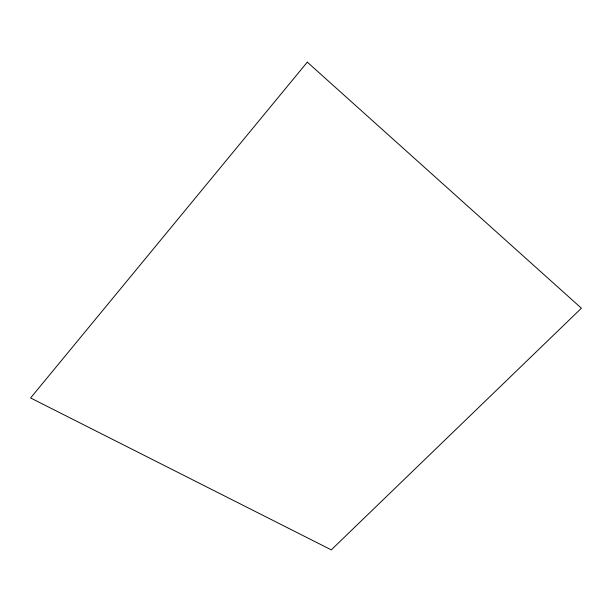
<?xml version="1.0" encoding="UTF-8"?>
<svg xmlns="http://www.w3.org/2000/svg" width="612" height="612" viewBox="0 0 612 612"><rect width="100%" height="100%" fill="white"/><g stroke="black" fill="none" stroke-linecap="round" stroke-linejoin="round"><path stroke-width="0.92" d="M307.293 62.133L30.6 397.968L331.283 549.867L581.4 308.211L307.293 62.133"/></g></svg>
